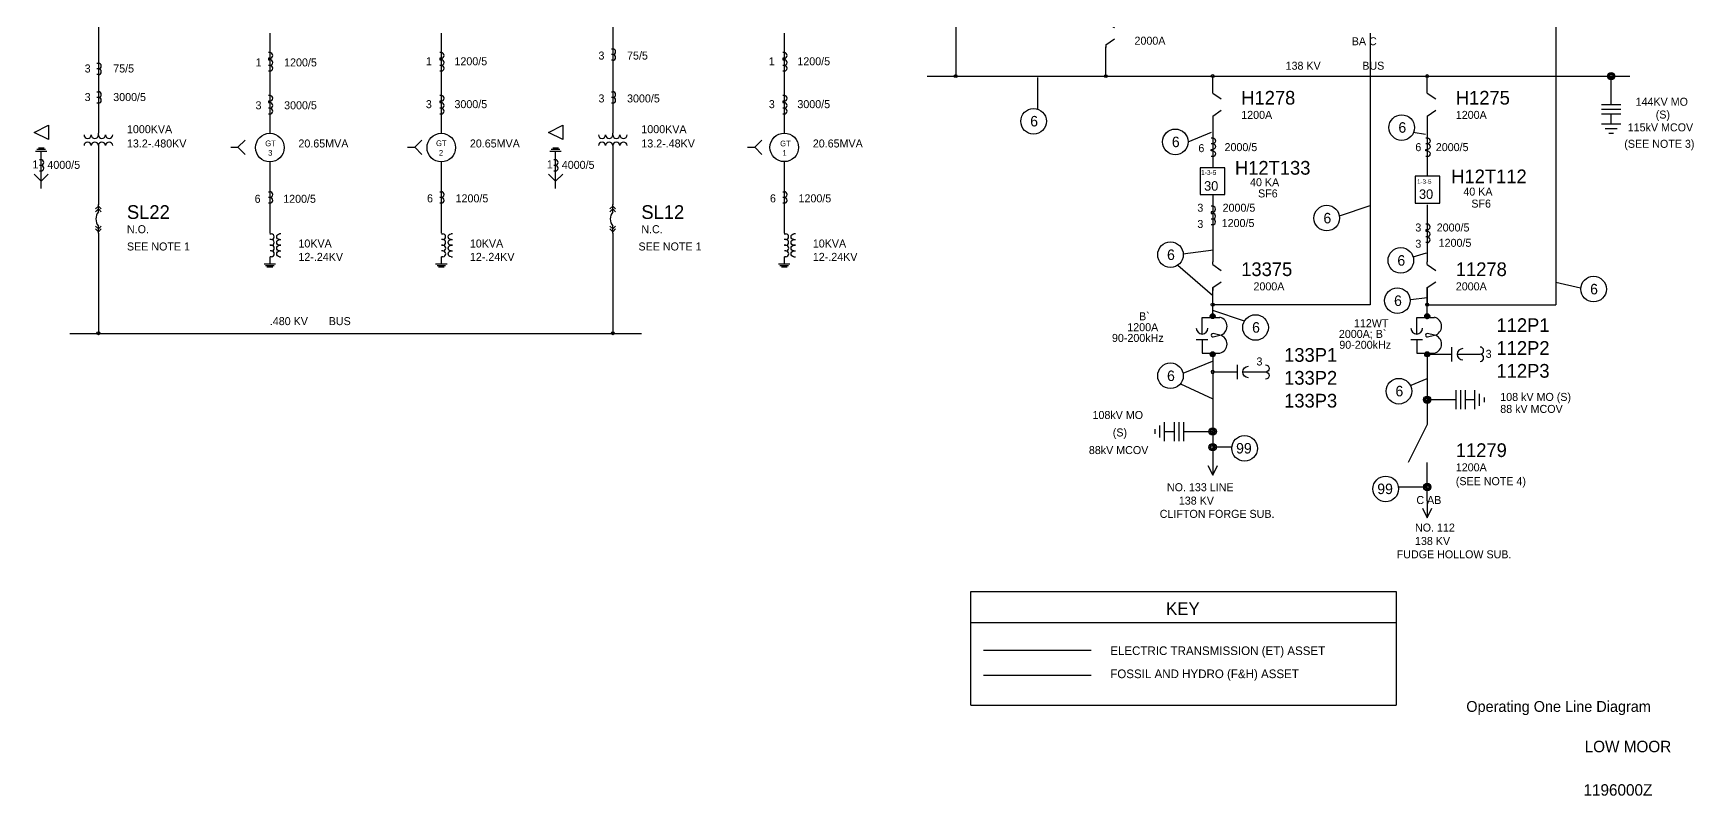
# Model space of a CAD drawing. Extents: x 500.5 to 522.7, y 525.3 to 541.5.
# Drawn here: x 508.2 to 522.72, y 525.31 to 531.98 of the extents above; entities that cross this region are included whole.
import ezdxf

# ---------------------------------------------------------------- set-up
doc = ezdxf.new("R2010")
doc.units = 0
doc.layers.add('Level 1', color=7, linetype='Continuous')

# ---------------------------------------------------------------- blocks, each defined once
blk = doc.blocks.new('CTRAN0')
at = {"layer": 'Level 1'}
for p, q in [((0.0125, -0.0125), (0.0125, 0)), ((0.0625, 0), (0.0625, -0.0125)), ((0.1125, 0), (0.1125, -0.0125))]:
    blk.add_line(p, q, dxfattribs=at)
for centre in [(0.0375, 0), (0.0875, 0)]:
    blk.add_arc(centre, 0.025, 0, 180, dxfattribs=at)
blk = doc.blocks.new('TRAN13')
at = {"layer": 'Level 1'}
for p, q in [((0, 0.109), (0, 0.125)), ((0, 0.016), (0, 0))]:
    blk.add_line(p, q, dxfattribs=at)
for centre, start, end in [((-0.094, 0.11), 180, 0), ((-0.094, 0.016), 0, 180), ((-0.031, 0.11), 180, 0), ((-0.031, 0.016), 0, 180), ((0.031, 0.11), 180, 0), ((0.031, 0.016), 0, 180), ((0.094, 0.11), 180, 0), ((0.094, 0.016), 0, 180)]:
    blk.add_arc(centre, 0.0313, start, end, dxfattribs=at)
blk = doc.blocks.new('SWIT15')
at = {"layer": 'Level 1'}
for p, q in [((0, 0), (0.062, 0)), ((0.038, 0.025), (0.013, 0)), ((0.013, 0), (0.038, -0.025)), ((0.063, 0.025), (0.038, 0)), ((0.038, 0), (0.063, -0.025)), ((0.188, 0.025), (0.213, 0)), ((0.188, 0), (0.25, 0)), ((0.213, 0), (0.188, -0.025)), ((0.213, 0.025), (0.238, 0)), ((0.238, 0), (0.213, -0.025))]:
    blk.add_line(p, q, dxfattribs=at)
blk.add_arc((0.125, -0.078), 0.1, 51.1255, 128.8739, dxfattribs=at)
blk = doc.blocks.new('EXCONN')
at = {"layer": 'Level 1'}
blk.add_circle((0, 0), 0.0125, dxfattribs=at)
blk = doc.blocks.new('GRND')
at = {"layer": 'Level 1'}
for p, q in [((0, 0), (0.0625, 0)), ((0.0625, 0.05), (0.0625, -0.05)), ((0.075, -0.0375), (0.075, 0.0375)), ((0.0875, -0.025), (0.0875, 0.025))]:
    blk.add_line(p, q, dxfattribs=at)
blk = doc.blocks.new('CTRANS')
at = {"layer": 'Level 1'}
for p, q in [((-0.08, 0), (-0.08, -0.0125)), ((-0.03, 0), (-0.03, -0.0125)), ((-0.0175, -0.0125), (-0.0175, 0)), ((0.0325, 0), (0.0325, -0.0125)), ((0.0825, 0), (0.0825, -0.0125)), ((-0.03, -0.0125), (-0.0175, -0.0125))]:
    blk.add_line(p, q, dxfattribs=at)
for centre in [(-0.055, 0), (0.0075, 0), (0.0575, 0)]:
    blk.add_arc(centre, 0.025, 0, 180, dxfattribs=at)
blk = doc.blocks.new('SWITC3')
at = {"layer": 'Level 1'}
for p, q in [((0.025, 0), (0, 0)), ((0.025, 0), (0.075, 0.075)), ((0.225, 0), (0.175, 0.075)), ((0.225, 0), (0.25, 0))]:
    blk.add_line(p, q, dxfattribs=at)
blk = doc.blocks.new('ARROW')
at = {"layer": 'Level 1'}
for p, q in [((0, 0), (0.075, 0)), ((0.075, 0), (0.125, 0))]:
    blk.add_line(p, q, dxfattribs=at)
blk = doc.blocks.new('CAP4')
at = {"layer": 'Level 1'}
for p, q in [((0, 0), (0, -0.088)), ((-0.063, -0.088), (0.063, -0.088)), ((0, -0.138), (0, -0.338)), ((0, -0.375), (0, -0.375))]:
    blk.add_line(p, q, dxfattribs=at)
for centre, radius, start, end in [((0, -0.188), 0.05, 0, 180), ((-0.031, -0.337), 0.0313, 180, 0), ((0.031, -0.337), 0.0313, 180, 0)]:
    blk.add_arc(centre, radius, start, end, dxfattribs=at)
blk = doc.blocks.new('TRANS7')
at = {"layer": 'Level 1'}
for p, q in [((0.0625, 0.0625), (0, 0)), ((0.0625, 0.125), (0.0625, 0.0625)), ((0.0625, 0.0625), (0.125, 0))]:
    blk.add_line(p, q, dxfattribs=at)
blk = doc.blocks.new('TRANS0')
at = {"layer": 'Level 1'}
for p, q in [((0, 0), (0.0625, 0.125)), ((0.125, 0), (0, 0)), ((0.0625, 0.125), (0.125, 0))]:
    blk.add_line(p, q, dxfattribs=at)

msp = doc.modelspace()

# ---------------------------------------------------------------- linework, layer by layer
at = {"layer": 'Level 1'}
for p, q in [((516.268, 536.606), (516.268, 531.731)), ((521.518, 534.106), (521.518, 531.731)), ((508.768, 532.106), (508.768, 531.106)), ((510.268, 531.981), (510.268, 531.106)), ((511.768, 531.981), (511.768, 531.106)), ((513.268, 532.106), (513.268, 531.106)), ((514.768, 531.981), (514.768, 531.109)), ((519.893, 531.981), (519.893, 531.731)), ((517.582, 531.606), (517.582, 531.862)), ((516.268, 531.731), (516.268, 531.606)), ((519.893, 531.731), (519.893, 529.606)), ((521.518, 531.731), (521.518, 531.606)), ((516.018, 531.606), (522.165, 531.606)), ((516.987, 531.313), (516.987, 531.594)), ((518.516, 531.481), (518.516, 531.606)), ((520.393, 531.481), (520.393, 531.606)), ((521.518, 531.606), (521.518, 529.606)), ((522.003, 531.356), (522.003, 531.606)), ((522.086, 531.356), (521.919, 531.356)), ((522.086, 531.314), (521.919, 531.314)), ((522.086, 531.273), (521.919, 531.273)), ((522.003, 531.189), (522.003, 531.273)), ((518.301, 531.031), (518.506, 531.115)), ((518.516, 531.231), (518.516, 530.805)), ((520.27, 531.115), (520.379, 531.098)), ((520.393, 531.231), (520.393, 530.731)), ((521.919, 531.189), (522.086, 531.189)), ((521.95, 531.148), (522.055, 531.148)), ((521.982, 531.106), (522.023, 531.106)), ((522.003, 531.189), (522.003, 531.189)), ((508.768, 530.981), (508.768, 530.481)), ((513.268, 530.981), (513.268, 530.481)), ((508.268, 530.697), (508.268, 530.887)), ((510.268, 530.856), (510.268, 530.231)), ((511.768, 530.856), (511.768, 530.231)), ((512.768, 530.697), (512.768, 530.887)), ((514.768, 530.858), (514.768, 530.231)), ((518.516, 530.571), (518.516, 529.981)), ((519.625, 530.383), (519.893, 530.473)), ((520.393, 530.481), (520.393, 529.981)), ((508.768, 530.231), (508.768, 529.356)), ((513.268, 530.231), (513.268, 529.356)), ((518.211, 529.952), (518.514, 529.689)), ((518.255, 530.052), (518.523, 530.086)), ((520.27, 530.024), (520.387, 530.06)), ((521.735, 529.75), (521.518, 529.802)), ((518.516, 529.496), (518.516, 529.757)), ((520.251, 529.653), (520.393, 529.671)), ((520.393, 529.496), (520.393, 529.757)), ((520.393, 529.731), (520.393, 529.606)), ((519.893, 529.606), (518.516, 529.606)), ((518.794, 529.464), (518.516, 529.557)), ((520.393, 529.606), (521.518, 529.606)), ((520.393, 529.481), (520.393, 529.606)), ((518.424, 529.35), (518.424, 529.496)), ((518.424, 529.496), (518.58, 529.496)), ((520.301, 529.35), (520.301, 529.496)), ((520.301, 529.496), (520.457, 529.496)), ((508.518, 529.356), (513.518, 529.356)), ((518.475, 529.299), (518.373, 529.299)), ((518.424, 529.299), (518.424, 529.184)), ((518.58, 529.34), (518.519, 529.354)), ((518.519, 529.326), (518.58, 529.34)), ((520.352, 529.299), (520.25, 529.299)), ((520.301, 529.299), (520.301, 529.184)), ((520.457, 529.34), (520.396, 529.354)), ((520.396, 529.326), (520.457, 529.34)), ((520.605, 529.236), (520.605, 529.111)), ((518.257, 529.007), (518.515, 529.112)), ((518.424, 529.184), (518.58, 529.184)), ((518.516, 529.184), (518.516, 528.242)), ((518.516, 529.184), (518.516, 528.923)), ((520.301, 529.184), (520.457, 529.184)), ((520.393, 529.184), (520.393, 528.923)), ((520.393, 529.173), (520.518, 529.173)), ((520.393, 529.173), (520.393, 528.893)), ((520.518, 529.173), (520.605, 529.173)), ((520.656, 529.173), (520.856, 529.173)), ((518.516, 529.018), (518.641, 529.018)), ((520.252, 528.903), (520.393, 528.961)), ((520.393, 529.018), (520.393, 528.558)), ((518.234, 528.915), (518.516, 528.784)), ((520.643, 528.858), (520.643, 528.692)), ((520.684, 528.858), (520.684, 528.692)), ((520.726, 528.858), (520.726, 528.692)), ((520.809, 528.692), (520.809, 528.858)), ((520.851, 528.723), (520.851, 528.827)), ((520.893, 528.754), (520.893, 528.796)), ((520.643, 528.775), (520.393, 528.775)), ((520.809, 528.775), (520.726, 528.775)), ((520.809, 528.775), (520.809, 528.775)), ((518.012, 528.476), (518.012, 528.517)), ((518.053, 528.445), (518.053, 528.549)), ((518.095, 528.413), (518.095, 528.58)), ((518.095, 528.497), (518.095, 528.497)), ((518.095, 528.497), (518.178, 528.497)), ((518.178, 528.58), (518.178, 528.413)), ((518.22, 528.58), (518.22, 528.413)), ((518.261, 528.58), (518.261, 528.413)), ((518.261, 528.497), (518.511, 528.497)), ((520.393, 528.558), (520.226, 528.225)), ((518.683, 528.36), (518.516, 528.36)), ((518.474, 528.2), (518.516, 528.116)), ((518.516, 528.116), (518.557, 528.2)), ((520.393, 527.892), (520.393, 528.225)), ((520.144, 528.012), (520.393, 528.012)), ((520.351, 527.826), (520.393, 527.742)), ((520.393, 527.892), (520.393, 527.742)), ((520.393, 527.742), (520.434, 527.826)), ((516.399, 526.826), (520.122, 526.826)), ((516.511, 526.586), (517.453, 526.586)), ((516.511, 526.366), (517.453, 526.366)), ((516.399, 526.103), (520.122, 526.103))]:
    msp.add_line(p, q, dxfattribs=at)
for points in [[(518.406, 530.571), (518.623, 530.571), (518.623, 530.805), (518.406, 530.805)], [(520.287, 530.496), (520.504, 530.496), (520.504, 530.73), (520.287, 530.73)]]:
    msp.add_lwpolyline(points, close=True, dxfattribs=at)
msp.add_lwpolyline([(516.399, 526.103), (516.399, 527.098), (520.122, 527.098), (520.122, 526.103)], dxfattribs=at)
for centre, radius in [((522.002, 531.606), 0.0324), ((522.002, 531.606), 0.0242), ((522.002, 531.606), 0.0151), ((516.949, 531.211), 0.112), ((520.17, 531.156), 0.112), ((510.268, 530.981), 0.125), ((511.768, 530.981), 0.125), ((514.768, 530.983), 0.125), ((518.189, 531.031), 0.112), ((519.514, 530.364), 0.112), ((518.147, 530.044), 0.112), ((520.162, 529.994), 0.112), ((521.848, 529.743), 0.112), ((520.132, 529.642), 0.112), ((518.516, 529.507), 0.0216), ((518.516, 529.507), 0.0173), ((518.516, 529.507), 0.0127), ((518.516, 529.507), 0.00856), ((518.516, 529.507), 0.00558), ((518.516, 529.507), 0.00312), ((518.891, 529.407), 0.112), ((520.393, 529.507), 0.0216), ((520.393, 529.507), 0.0173), ((520.393, 529.507), 0.0127), ((520.393, 529.507), 0.00856), ((520.393, 529.507), 0.00558), ((520.393, 529.507), 0.00312), ((518.147, 528.985), 0.112), ((518.516, 529.173), 0.0216), ((518.516, 529.173), 0.0173), ((518.516, 529.173), 0.0127), ((518.516, 529.173), 0.00856), ((518.516, 529.173), 0.00558), ((518.516, 529.173), 0.00312), ((520.393, 529.173), 0.0216), ((520.393, 529.173), 0.0173), ((520.393, 529.173), 0.0127), ((520.393, 529.173), 0.00856), ((520.393, 529.173), 0.00558), ((520.393, 529.173), 0.00312), ((520.145, 528.85), 0.112), ((520.393, 528.775), 0.0324), ((520.393, 528.775), 0.0242), ((520.393, 528.775), 0.0151), ((518.516, 528.497), 0.0324), ((518.516, 528.497), 0.0242), ((518.516, 528.497), 0.0151), ((518.516, 528.36), 0.0324), ((518.516, 528.36), 0.0242), ((518.516, 528.36), 0.0151), ((518.795, 528.35), 0.112), ((520.03, 527.995), 0.112), ((520.393, 528.012), 0.0324), ((520.393, 528.012), 0.0242), ((520.393, 528.012), 0.0151)]:
    msp.add_circle(centre, radius, dxfattribs=at)
for centre, radius, start, end in [((518.424, 529.401), 0.051, 180, 360), ((518.562, 529.418), 0.0801, 282.6804, 77.3196), ((520.301, 529.401), 0.051, 180, 360), ((520.439, 529.418), 0.0801, 282.6804, 77.3196), ((518.516, 529.34), 0.014, 77.6377, 282.7679), ((518.562, 529.262), 0.0801, 282.6804, 77.3196), ((520.393, 529.34), 0.014, 77.6377, 282.7679), ((520.439, 529.262), 0.0801, 282.6804, 77.3196), ((520.705, 529.173), 0.05, 90, 270), ((520.855, 529.205), 0.0313, 270, 90), ((520.855, 529.142), 0.0313, 270, 90)]:
    msp.add_arc(centre, radius, start, end, dxfattribs=at)

# ---------------------------------------------------------------- block references
for name, p, rotation in [('SWITC3', (517.582, 532.106), -90.00000000000001), ('CTRAN0', (513.268, 531.857), -90.00000000000001), ('CTRAN0', (508.768, 531.732), -90.00000000000001), ('CTRANS', (510.268, 531.732), -90.00000000000001), ('CTRANS', (511.768, 531.732), -90.00000000000001), ('CTRANS', (514.768, 531.732), -90.00000000000001), ('CTRAN0', (508.768, 531.482), -90.00000000000001), ('CTRANS', (510.268, 531.357), -90.00000000000001), ('CTRANS', (511.768, 531.357), -90.00000000000001), ('CTRAN0', (513.268, 531.482), -90.00000000000001), ('CTRANS', (514.768, 531.357), -90.00000000000001), ('SWITC3', (518.516, 531.482), -90.00000000000001), ('SWITC3', (520.393, 531.482), -90.00000000000001), ('TRANS0', (508.331, 531.051), 90), ('TRANS0', (512.831, 531.051), 90), ('GRND', (508.268, 530.888), 90), ('TRANS7', (510.051, 530.921), 90), ('TRANS7', (511.598, 530.921), 90), ('GRND', (512.768, 530.888), 90), ('TRANS7', (514.572, 530.921), 90), ('CTRAN0', (508.265, 530.888), -90.00000000000001), ('CTRAN0', (512.765, 530.888), -90.00000000000001), ('TRANS7', (508.33, 530.749), 180), ('TRANS7', (512.83, 530.749), 180), ('CTRAN0', (510.268, 530.607), -90.00000000000001), ('CTRAN0', (511.768, 530.607), -90.00000000000001), ('CTRAN0', (514.768, 530.607), -90.00000000000001), ('SWIT15', (508.768, 530.232), 90), ('SWIT15', (513.268, 530.232), 90), ('CTRANS', (518.516, 530.388), -90.00000000000001), ('CTRANS', (520.393, 530.232), -90.00000000000001), ('CTRAN0', (510.281, 530.239), -90.00000000000001), ('CTRAN0', (510.282, 530.139), -90.00000000000001), ('CTRAN0', (511.781, 530.239), -90.00000000000001), ('CTRAN0', (511.782, 530.139), -90.00000000000001), ('CTRAN0', (514.781, 530.239), -90.00000000000001), ('CTRAN0', (514.782, 530.139), -90.00000000000001), ('GRND', (510.268, 530.024), -90.00000000000001), ('GRND', (511.768, 530.024), -90.00000000000001), ('GRND', (514.768, 530.024), -90.00000000000001), ('SWITC3', (518.516, 529.982), -90.00000000000001), ('SWITC3', (520.393, 529.982), -90.00000000000001)]:
    msp.add_blockref(name, p, dxfattribs=dict(at, rotation=rotation))
for name, p in [('EXCONN', (516.268, 531.607)), ('EXCONN', (517.582, 531.606)), ('EXCONN', (518.516, 531.607)), ('EXCONN', (520.393, 531.607)), ('TRAN13', (508.768, 530.982)), ('TRAN13', (513.268, 530.982)), ('EXCONN', (518.516, 529.607)), ('EXCONN', (520.393, 529.607)), ('EXCONN', (508.768, 529.357)), ('EXCONN', (513.268, 529.357))]:
    msp.add_blockref(name, p, dxfattribs=at)
at = {"layer": 'Level 1', "yscale": -1}
for name, p, rotation in [('CTRANS', (518.516, 530.982), 89.99999999999999), ('CTRANS', (520.393, 530.982), 89.99999999999999), ('CTRAN0', (510.353, 530.239), -90.00000000000001), ('CTRAN0', (510.353, 530.139), -90.00000000000001), ('CTRAN0', (511.853, 530.239), -90.00000000000001), ('CTRAN0', (511.853, 530.139), -90.00000000000001), ('CTRAN0', (514.853, 530.239), -90.00000000000001), ('CTRAN0', (514.853, 530.139), -90.00000000000001), ('CAP4', (518.641, 529.018), -90.00000000000001), ('ARROW', (520.393, 528.893), -90.00000000000001), ('ARROW', (518.516, 528.242), -90.00000000000001)]:
    msp.add_blockref(name, p, dxfattribs=dict(at, rotation=rotation))
msp.add_blockref('EXCONN', (518.516, 529.018), dxfattribs=at)

# ---------------------------------------------------------------- texts
at = {"layer": 'Level 1'}
for s, height, p in [('2000A', 0.07, (517.832, 531.881)), ('BA C', 0.07, (519.733, 531.876)), ('3', 0.07, (508.648, 531.638)), ('75/5', 0.07, (508.898, 531.638)), ('1', 0.07, (510.143, 531.691)), ('1200/5', 0.07, (510.393, 531.691)), ('1', 0.07, (511.633, 531.701)), ('1200/5', 0.07, (511.883, 531.701)), ('3', 0.07, (513.143, 531.751)), ('75/5', 0.07, (513.393, 531.751)), ('1', 0.07, (514.633, 531.701)), ('1200/5', 0.07, (514.883, 531.701)), ('138 KV              BUS', 0.07, (519.154, 531.662)), ('3', 0.07, (508.648, 531.388)), ('3000/5', 0.07, (508.898, 531.388)), ('3', 0.07, (511.633, 531.326)), ('3000/5', 0.07, (511.883, 531.326)), ('3', 0.07, (513.143, 531.376)), ('3000/5', 0.07, (513.393, 531.376)), ('3', 0.07, (514.633, 531.326)), ('3000/5', 0.07, (514.883, 531.326)), ('H1278', 0.12, (518.766, 531.357)), ('H1275', 0.12, (520.643, 531.357)), ('144KV MO', 0.07, (522.216, 531.347)), ('3', 0.07, (510.143, 531.316)), ('3000/5', 0.07, (510.393, 531.316)), ('6', 0.0917, (516.92, 531.166)), ('1200A', 0.07, (518.766, 531.232)), ('1200A', 0.07, (520.643, 531.232)), ('(S)', 0.07, (522.392, 531.235)), ('1000KVA', 0.07, (509.018, 531.107)), ('1000KVA', 0.07, (513.518, 531.107)), ('6', 0.0917, (520.141, 531.111)), ('115kV MCOV', 0.07, (522.147, 531.123)), ('13.2-.480KV', 0.07, (509.018, 530.982)), ('GT', 0.05, (510.228, 530.993)), ('3', 0.05, (510.253, 530.91)), ('20.65MVA', 0.07, (510.518, 530.982)), ('GT', 0.05, (511.722, 530.994)), ('2', 0.05, (511.747, 530.91)), ('20.65MVA', 0.07, (512.018, 530.982)), ('13.2-.48KV', 0.07, (513.518, 530.982)), ('GT', 0.05, (514.732, 530.992)), ('20.65MVA', 0.07, (515.018, 530.982)), ('6', 0.0917, (518.159, 530.985)), ('6', 0.07, (518.391, 530.941)), ('2000/5', 0.07, (518.62, 530.95)), ('6', 0.07, (520.289, 530.95)), ('2000/5', 0.07, (520.468, 530.95)), ('(SEE NOTE 3)', 0.07, (522.117, 530.979)), ('1', 0.07, (508.191, 530.799)), ('4000/5', 0.07, (508.322, 530.795)), ('1', 0.07, (512.691, 530.799)), ('4000/5', 0.07, (512.822, 530.795)), ('1', 0.05, (514.752, 530.909)), ('H12T133', 0.12, (518.711, 530.744)), ('1-3-5', 0.0417, (518.414, 530.742)), ('30', 0.0833, (518.441, 530.604)), ('40 KA', 0.07, (518.843, 530.643)), ('1-3-5', 0.0392, (520.304, 530.664)), ('H12T112', 0.12, (520.603, 530.669)), ('6', 0.07, (510.135, 530.498)), ('1200/5', 0.07, (510.385, 530.498)), ('6', 0.07, (511.643, 530.502)), ('1200/5', 0.07, (511.893, 530.502)), ('6', 0.07, (514.643, 530.502)), ('1200/5', 0.07, (514.893, 530.502)), ('SF6', 0.07, (518.913, 530.545)), ('30', 0.0833, (520.321, 530.532)), ('40 KA', 0.07, (520.709, 530.561)), ('SF6', 0.07, (520.779, 530.456)), ('SL22', 0.12, (509.018, 530.357)), ('SL12', 0.12, (513.518, 530.357)), ('3', 0.07, (518.382, 530.42)), ('2000/5', 0.07, (518.603, 530.42)), ('6', 0.0917, (519.485, 530.318)), ('N.O.', 0.07, (509.018, 530.232)), ('N.C.', 0.07, (513.518, 530.232)), ('3', 0.07, (518.382, 530.278)), ('1200/5', 0.07, (518.595, 530.286)), ('3', 0.07, (520.289, 530.247)), ('2000/5', 0.07, (520.476, 530.247)), ('SEE NOTE 1', 0.07, (509.018, 530.081)), ('10KVA', 0.07, (510.518, 530.107)), ('10KVA', 0.07, (512.018, 530.107)), ('SEE NOTE 1', 0.07, (513.493, 530.081)), ('10KVA', 0.07, (515.018, 530.107)), ('6', 0.0917, (518.117, 529.998)), ('3', 0.07, (520.289, 530.105)), ('1200/5', 0.07, (520.493, 530.113)), ('12-.24KV', 0.07, (510.518, 529.99)), ('12-.24KV', 0.07, (512.018, 529.99)), ('12-.24KV', 0.07, (515.018, 529.99)), ('13375', 0.12, (518.766, 529.857)), ('6', 0.0917, (520.132, 529.948)), ('11278', 0.12, (520.643, 529.857)), ('2000A', 0.07, (518.873, 529.732)), ('2000A', 0.07, (520.643, 529.732)), ('6', 0.0917, (520.103, 529.596)), ('6', 0.0917, (521.818, 529.697)), ('.480 KV       BUS', 0.07, (510.268, 529.428)), ('6', 0.0917, (518.861, 529.362)), ('2000A; B`', 0.07, (519.62, 529.316)), ('112WT', 0.07, (519.752, 529.41)), ('112P1', 0.12, (520.999, 529.368)), ('133P1', 0.12, (519.141, 529.107)), ('90-200kHz', 0.07, (519.624, 529.221)), ('112P2', 0.12, (520.999, 529.168)), ('3', 0.07, (518.899, 529.075)), ('3', 0.07, (520.904, 529.142)), ('112P3', 0.12, (520.999, 528.968)), ('6', 0.0917, (518.117, 528.939)), ('133P2', 0.12, (519.141, 528.907)), ('133P3', 0.12, (519.141, 528.707)), ('6', 0.0917, (520.115, 528.805)), ('108 kV MO (S)', 0.07, (521.032, 528.765)), ('108kV MO', 0.07, (517.465, 528.607)), ('88 kV MCOV', 0.07, (521.032, 528.66)), ('(S)', 0.07, (517.642, 528.454)), ('88kV MCOV', 0.07, (517.433, 528.3)), ('99', 0.0917, (518.721, 528.305)), ('11279', 0.12, (520.643, 528.274)), ('1200A', 0.07, (520.643, 528.149)), ('(SEE NOTE 4)', 0.07, (520.643, 528.028)), ('NO. 133 LINE', 0.07, (518.116, 527.975)), ('138 KV', 0.07, (518.22, 527.858)), ('99', 0.0917, (519.956, 527.95)), ('C AB', 0.07, (520.298, 527.863)), ('CLIFTON FORGE SUB.', 0.07, (518.053, 527.742)), ('NO. 112 ', 0.07, (520.286, 527.622)), ('138 KV', 0.07, (520.286, 527.505)), ('FUDGE HOLLOW SUB.', 0.07, (520.126, 527.388)), ('KEY', 0.11, (518.108, 526.893)), ('ELECTRIC TRANSMISSION (ET) ASSET', 0.07555, (517.62, 526.542)), ('FOSSIL AND HYDRO (F&H) ASSET', 0.07555, (517.62, 526.34)), ('Operating One Line Diagram', 0.09442, (520.735, 526.045)), ('LOW MOOR', 0.1, (521.77, 525.692)), ('1196000Z', 0.1, (521.76, 525.312))]:
    msp.add_text(s, height=height, dxfattribs=at).set_placement(p)
for s, p in [('B`', (517.872, 529.47)), ('1200A', (517.769, 529.375)), ('90-200kHz', (517.635, 529.281))]:
    msp.add_text(s, height=0.07, rotation=360, dxfattribs=at).set_placement(p)

doc.saveas('drawing.dxf')
